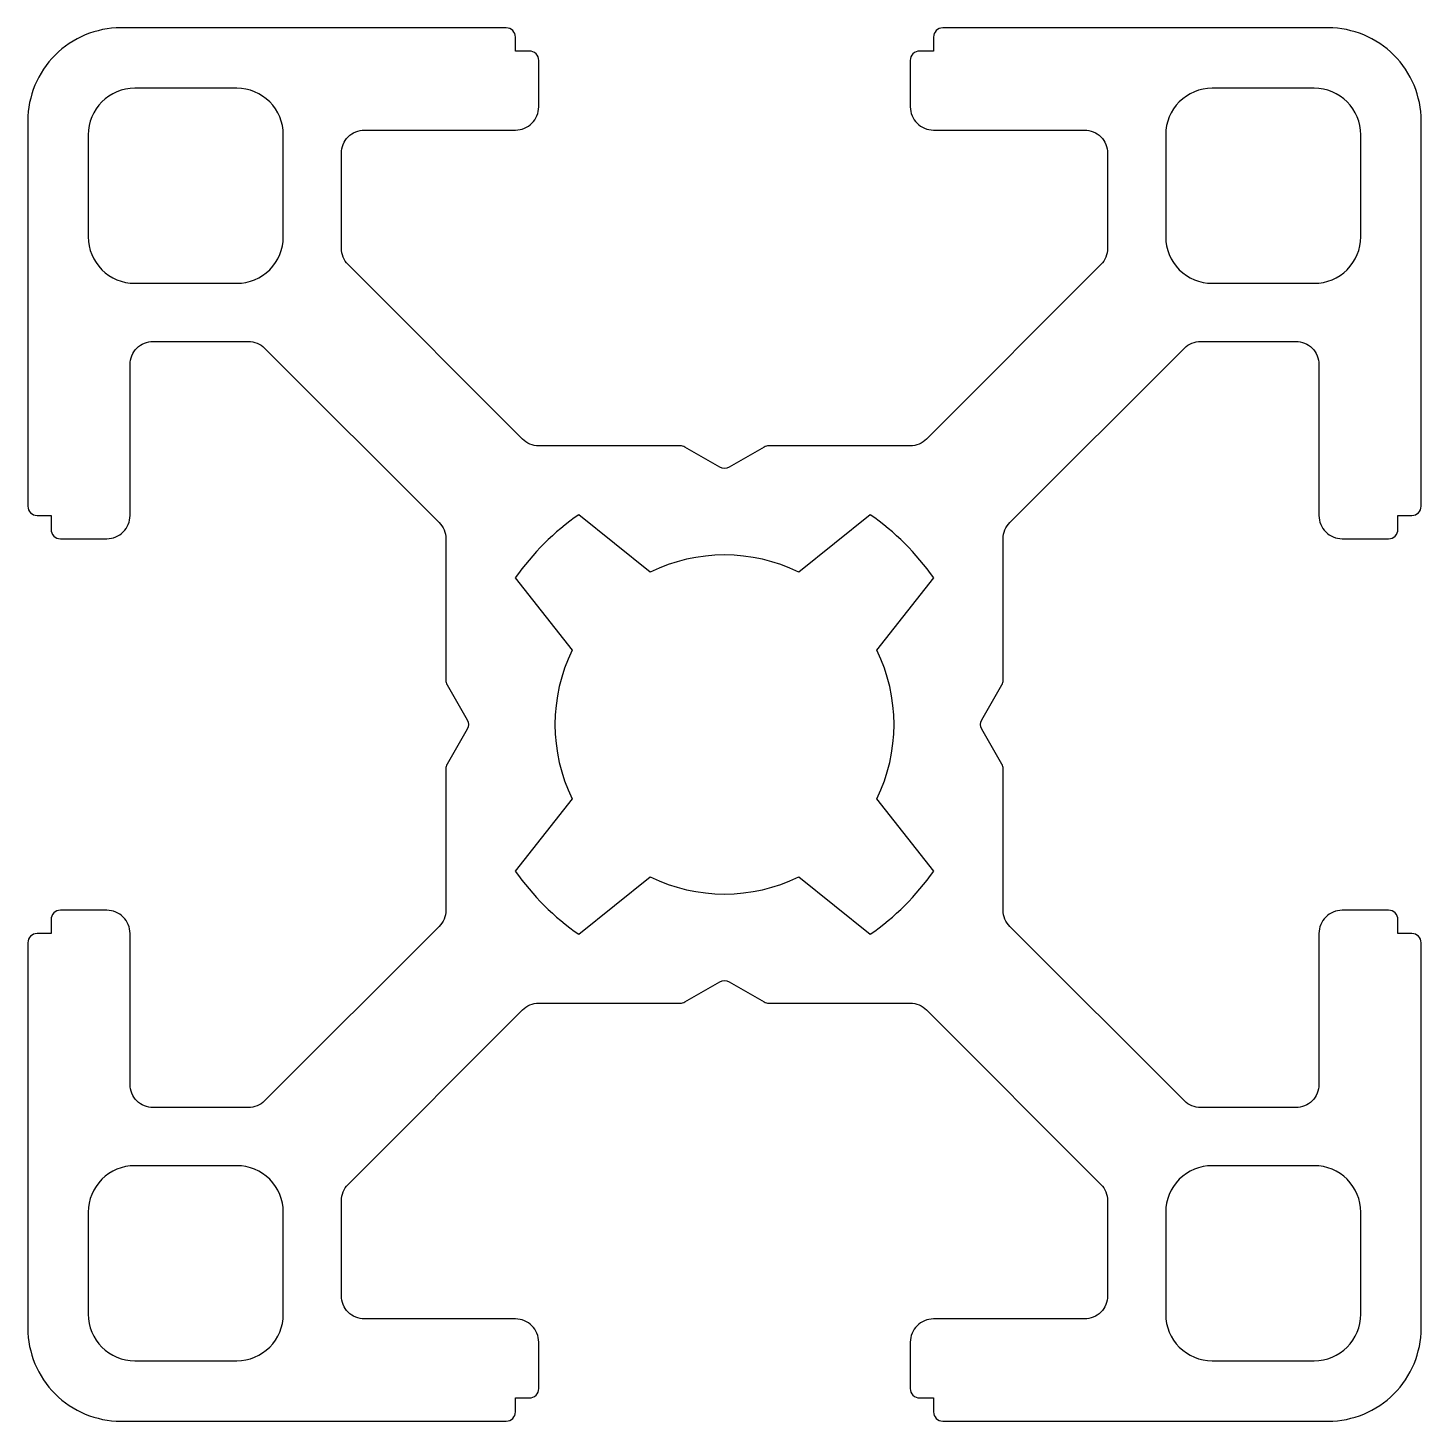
# Model space of a CAD drawing. Header units: millimetres. Extents: x -15 to 15, y -15 to 15.
import ezdxf

# ---------------------------------------------------------------- set-up
doc = ezdxf.new("R2010")
doc.units = ezdxf.units.MM
doc.layers.get('0').update_dxf_attribs({"linetype": 'CONTINUOUS'})

msp = doc.modelspace()

# ---------------------------------------------------------------- linework, layer by layer
for points in [[(13, -15, 0.414214), (15, -13), (15, -4.7, 0.414214), (14.8, -4.5), (14.5, -4.5), (14.5, -4.2, 0.414214), (14.3, -4), (13.3, -4, 0.414214), (12.8, -4.5), (12.8, -7.75, -0.414214), (12.3, -8.25), (10.257, -8.25, -0.198769), (9.904, -8.104), (6.147, -4.351, -0.199056), (6, -3.997), (6, -0.953, 0.130704), (5.974, -0.854), (5.542, -0.099, -0.265951), (5.542, 0.099), (5.974, 0.854, 0.130704), (6, 0.953), (6, 3.997, -0.199056), (6.147, 4.351), (9.904, 8.104, -0.198769), (10.257, 8.25), (12.3, 8.25, -0.414214), (12.8, 7.75), (12.8, 4.5, 0.414214), (13.3, 4), (14.3, 4, 0.414214), (14.5, 4.2), (14.5, 4.5), (14.8, 4.5, 0.414214), (15, 4.7), (15, 13, 0.414214), (13, 15), (4.7, 15, 0.414214), (4.5, 14.8), (4.5, 14.5), (4.2, 14.5, 0.414214), (4, 14.3), (4, 13.3, 0.414214), (4.5, 12.8), (7.75, 12.8, -0.414214), (8.25, 12.3), (8.25, 10.257, -0.198769), (8.104, 9.904), (4.351, 6.147, -0.199056), (3.997, 6), (0.953, 6, 0.130704), (0.854, 5.974), (0.099, 5.542, -0.265951), (-0.099, 5.542), (-0.854, 5.974, 0.130704), (-0.953, 6), (-3.997, 6, -0.199056), (-4.351, 6.147), (-8.104, 9.904, -0.198769), (-8.25, 10.257), (-8.25, 12.3, -0.414214), (-7.75, 12.8), (-4.5, 12.8, 0.414214), (-4, 13.3), (-4, 14.3, 0.414214), (-4.2, 14.5), (-4.5, 14.5), (-4.5, 14.8, 0.414214), (-4.7, 15), (-13, 15, 0.414214), (-15, 13), (-15, 4.7, 0.414214), (-14.8, 4.5), (-14.5, 4.5), (-14.5, 4.2, 0.414214), (-14.3, 4), (-13.3, 4, 0.414214), (-12.8, 4.5), (-12.8, 7.75, -0.414214), (-12.3, 8.25), (-10.257, 8.25, -0.198769), (-9.904, 8.104), (-6.147, 4.351, -0.199056), (-6, 3.997), (-6, 0.953, 0.130704), (-5.974, 0.854), (-5.542, 0.099, -0.265951), (-5.542, -0.099), (-5.974, -0.854, 0.130704), (-6, -0.953), (-6, -3.997, -0.199056), (-6.147, -4.351), (-9.904, -8.104, -0.198769), (-10.257, -8.25), (-12.3, -8.25, -0.414214), (-12.8, -7.75), (-12.8, -4.5, 0.414214), (-13.3, -4), (-14.3, -4, 0.414214), (-14.5, -4.2), (-14.5, -4.5), (-14.8, -4.5, 0.414214), (-15, -4.7), (-15, -13, 0.414214), (-13, -15), (-4.7, -15, 0.414214), (-4.5, -14.8), (-4.5, -14.5), (-4.2, -14.5, 0.414214), (-4, -14.3), (-4, -13.3, 0.414214), (-4.5, -12.8), (-7.75, -12.8, -0.414214), (-8.25, -12.3), (-8.25, -10.257, -0.198769), (-8.104, -9.904), (-4.351, -6.147, -0.199056), (-3.997, -6), (-0.953, -6, 0.130704), (-0.854, -5.974), (-0.099, -5.542, -0.265951), (0.099, -5.542), (0.854, -5.974, 0.130704), (0.953, -6), (3.997, -6, -0.199056), (4.351, -6.147), (8.104, -9.904, -0.198769), (8.25, -10.257), (8.25, -12.3, -0.414214), (7.75, -12.8), (4.5, -12.8, 0.414214), (4, -13.3), (4, -14.3, 0.414214), (4.2, -14.5), (4.5, -14.5), (4.5, -14.8, 0.414214), (4.7, -15)], [(13, -15, 0.414214), (15, -13), (15, -4.7, 0.414214), (14.8, -4.5), (14.5, -4.5), (14.5, -4.2, 0.414214), (14.3, -4), (13.3, -4, 0.414214), (12.8, -4.5), (12.8, -7.75, -0.414214), (12.3, -8.25), (10.257, -8.25, -0.198769), (9.904, -8.104), (6.147, -4.351, -0.199056), (6, -3.997), (6, -0.953, 0.130704), (5.974, -0.854), (5.542, -0.099, -0.265951), (5.542, 0.099), (5.974, 0.854, 0.130704), (6, 0.953), (6, 3.997, -0.199056), (6.147, 4.351), (9.904, 8.104, -0.198769), (10.257, 8.25), (12.3, 8.25, -0.414214), (12.8, 7.75), (12.8, 4.5, 0.414214), (13.3, 4), (14.3, 4, 0.414214), (14.5, 4.2), (14.5, 4.5), (14.8, 4.5, 0.414214), (15, 4.7), (15, 13, 0.414214), (13, 15), (4.7, 15, 0.414214), (4.5, 14.8), (4.5, 14.5), (4.2, 14.5, 0.414214), (4, 14.3), (4, 13.3, 0.414214), (4.5, 12.8), (7.75, 12.8, -0.414214), (8.25, 12.3), (8.25, 10.257, -0.198769), (8.104, 9.904), (4.351, 6.147, -0.199056), (3.997, 6), (0.953, 6, 0.130704), (0.854, 5.974), (0.099, 5.542, -0.265951), (-0.099, 5.542), (-0.854, 5.974, 0.130704), (-0.953, 6), (-3.997, 6, -0.199056), (-4.351, 6.147), (-8.104, 9.904, -0.198769), (-8.25, 10.257), (-8.25, 12.3, -0.414214), (-7.75, 12.8), (-4.5, 12.8, 0.414214), (-4, 13.3), (-4, 14.3, 0.414214), (-4.2, 14.5), (-4.5, 14.5), (-4.5, 14.8, 0.414214), (-4.7, 15), (-13, 15, 0.414214), (-15, 13), (-15, 4.7, 0.414214), (-14.8, 4.5), (-14.5, 4.5), (-14.5, 4.2, 0.414214), (-14.3, 4), (-13.3, 4, 0.414214), (-12.8, 4.5), (-12.8, 7.75, -0.414214), (-12.3, 8.25), (-10.257, 8.25, -0.198769), (-9.904, 8.104), (-6.147, 4.351, -0.199056), (-6, 3.997), (-6, 0.953, 0.130704), (-5.974, 0.854), (-5.542, 0.099, -0.265951), (-5.542, -0.099), (-5.974, -0.854, 0.130704), (-6, -0.953), (-6, -3.997, -0.199056), (-6.147, -4.351), (-9.904, -8.104, -0.198769), (-10.257, -8.25), (-12.3, -8.25, -0.414214), (-12.8, -7.75), (-12.8, -4.5, 0.414214), (-13.3, -4), (-14.3, -4, 0.414214), (-14.5, -4.2), (-14.5, -4.5), (-14.8, -4.5, 0.414214), (-15, -4.7), (-15, -13, 0.414214), (-13, -15), (-4.7, -15, 0.414214), (-4.5, -14.8), (-4.5, -14.5), (-4.2, -14.5, 0.414214), (-4, -14.3), (-4, -13.3, 0.414214), (-4.5, -12.8), (-7.75, -12.8, -0.414214), (-8.25, -12.3), (-8.25, -10.257, -0.198769), (-8.104, -9.904), (-4.351, -6.147, -0.199056), (-3.997, -6), (-0.953, -6, 0.130704), (-0.854, -5.974), (-0.099, -5.542, -0.265951), (0.099, -5.542), (0.854, -5.974, 0.130704), (0.953, -6), (3.997, -6, -0.199056), (4.351, -6.147), (8.104, -9.904, -0.198769), (8.25, -10.257), (8.25, -12.3, -0.414214), (7.75, -12.8), (4.5, -12.8, 0.414214), (4, -13.3), (4, -14.3, 0.414214), (4.2, -14.5), (4.5, -14.5), (4.5, -14.8, 0.414214), (4.7, -15)], [(-10.5, 9.5, 0.414214), (-9.5, 10.5), (-9.5, 12.7, 0.414214), (-10.5, 13.7), (-12.7, 13.7, 0.414214), (-13.7, 12.7), (-13.7, 10.5, 0.414214), (-12.7, 9.5)], [(-10.5, 9.5, 0.414214), (-9.5, 10.5), (-9.5, 12.7, 0.414214), (-10.5, 13.7), (-12.7, 13.7, 0.414214), (-13.7, 12.7), (-13.7, 10.5, 0.414214), (-12.7, 9.5)], [(12.7, 9.5, 0.414214), (13.7, 10.5), (13.7, 12.7, 0.414214), (12.7, 13.7), (10.5, 13.7, 0.414214), (9.5, 12.7), (9.5, 10.5, 0.414214), (10.5, 9.5)], [(12.7, 9.5, 0.414214), (13.7, 10.5), (13.7, 12.7, 0.414214), (12.7, 13.7), (10.5, 13.7, 0.414214), (9.5, 12.7), (9.5, 10.5, 0.414214), (10.5, 9.5)], [(-1.6, -3.281, 0.23088), (1.6, -3.281), (3.136, -4.518, 0.088535), (4.505, -3.155), (3.281, -1.6, 0.23088), (3.281, 1.6), (4.505, 3.155, 0.088535), (3.136, 4.518), (1.6, 3.281, 0.23088), (-1.6, 3.281), (-3.136, 4.518, 0.088535), (-4.505, 3.155), (-3.281, 1.6, 0.23088), (-3.281, -1.6), (-4.505, -3.155, 0.088535), (-3.136, -4.518)], [(-1.6, -3.281, 0.23088), (1.6, -3.281), (3.136, -4.518, 0.088535), (4.505, -3.155), (3.281, -1.6, 0.23088), (3.281, 1.6), (4.505, 3.155, 0.088535), (3.136, 4.518), (1.6, 3.281, 0.23088), (-1.6, 3.281), (-3.136, 4.518, 0.088535), (-4.505, 3.155), (-3.281, 1.6, 0.23088), (-3.281, -1.6), (-4.505, -3.155, 0.088535), (-3.136, -4.518)], [(-12.7, -9.5, 0.414214), (-13.7, -10.5), (-13.7, -12.7, 0.414214), (-12.7, -13.7), (-10.5, -13.7, 0.414214), (-9.5, -12.7), (-9.5, -10.5, 0.414214), (-10.5, -9.5)], [(-12.7, -9.5, 0.414214), (-13.7, -10.5), (-13.7, -12.7, 0.414214), (-12.7, -13.7), (-10.5, -13.7, 0.414214), (-9.5, -12.7), (-9.5, -10.5, 0.414214), (-10.5, -9.5)], [(10.5, -9.5, 0.414214), (9.5, -10.5), (9.5, -12.7, 0.414214), (10.5, -13.7), (12.7, -13.7, 0.414214), (13.7, -12.7), (13.7, -10.5, 0.414214), (12.7, -9.5)], [(10.5, -9.5, 0.414214), (9.5, -10.5), (9.5, -12.7, 0.414214), (10.5, -13.7), (12.7, -13.7, 0.414214), (13.7, -12.7), (13.7, -10.5, 0.414214), (12.7, -9.5)]]:
    msp.add_lwpolyline(points, format="xyb", close=True)

doc.saveas('drawing.dxf')
